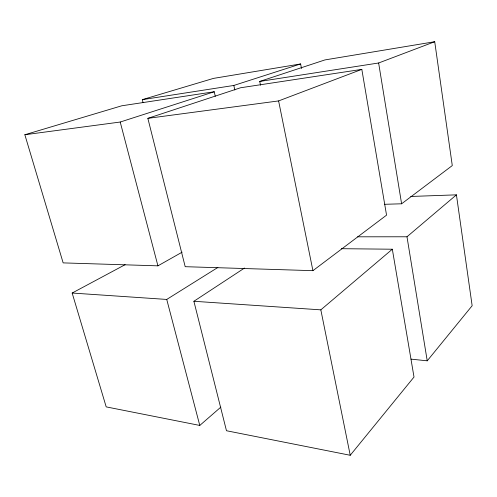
<?xml version="1.0" encoding="UTF-8"?>
<svg xmlns="http://www.w3.org/2000/svg" width="497" height="497" viewBox="0 0 497 497"><rect width="100%" height="100%" fill="white"/><g stroke="black" fill="none" stroke-linecap="round" stroke-linejoin="round"><path stroke-width="0.75" d="M244.505 268.045L193.892 301.275L226.477 430.737L350.23 455.277L414.013 377.043L392.326 249.214L341.383 248.699M411.019 359.132L427.227 360.828L472.15 305.736L456.426 194.843L410.702 196.47M125.151 264.665L72.164 293.037L106.19 406.881L199.782 425.438L220.842 407.124M193.892 301.275L320.832 309.855L392.326 249.214M357.598 236.814L406.987 236.777L456.426 194.843M312.917 270.672L386.548 215.151L361.822 69.369L240.536 87.77L147.857 118.348L185.195 266.69L312.917 270.672L278.606 100.922L361.822 69.369M384.628 204.292L401.607 203.795L452.282 165.582L434.72 41.723L324.951 59.92L259.732 81.433L260.521 85.223M72.164 293.037L166.737 299.436L217.879 267.448M215.269 96.294L214.25 91.759L121.753 105.793L24.85 134.743L63.15 262.888L157.928 265.839L182.138 252.172M259.732 81.433L378.633 62.989L434.72 41.723M24.85 134.743L120.218 122.032L214.25 91.759M143.068 102.649L142.31 99.648L233.832 85.453L300.623 63.951L301.493 68.511M142.31 99.648L213.43 78.402L300.623 63.951M147.857 118.348L278.606 100.922M120.218 122.032L157.928 265.839M166.737 299.436L199.782 425.438M233.832 85.453L234.82 89.988M320.832 309.855L350.23 455.277M378.633 62.989L401.607 203.795M406.987 236.777L427.227 360.828"/></g></svg>
